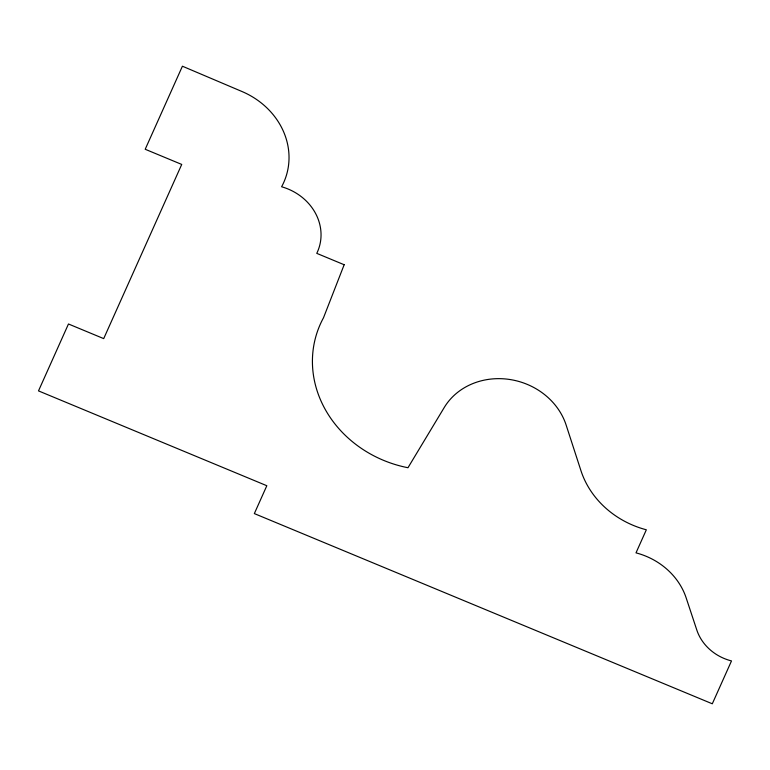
<?xml version="1.0" encoding="UTF-8"?>
<svg xmlns="http://www.w3.org/2000/svg" width="770" height="770" viewBox="0 0 770 770"><rect width="100%" height="100%" fill="white"/><g stroke="black" fill="none" stroke-linecap="round" stroke-linejoin="round"><path stroke-width="1.16" d="M344.161 264.736L323.516 317.731A113.623 101.419 16.3 0 0 407.975 467.727L444.223 407.532A66.711 59.54 16.3 0 1 509.163 379.398A66.711 59.54 16.3 0 1 566.143 425.069L580.955 470.691A89.609 79.984 16.3 0 0 646.338 529.789L636.001 552.86A68.761 61.369 16.3 0 1 686.157 597.866L696.821 630.062A46.989 41.946 16.3 0 0 731.5 660.929L712.298 703.79L254.341 513.59L266.824 485.726L38.5 390.891L68.472 323.987L103.7 338.617L181.73 164.434L145.203 149.265L182.413 66.21L241.982 91.514A76.105 67.933 16.3 0 1 281.608 186.763A52.562 46.922 16.3 0 1 316.768 253.359L344.161 264.736"/></g></svg>
